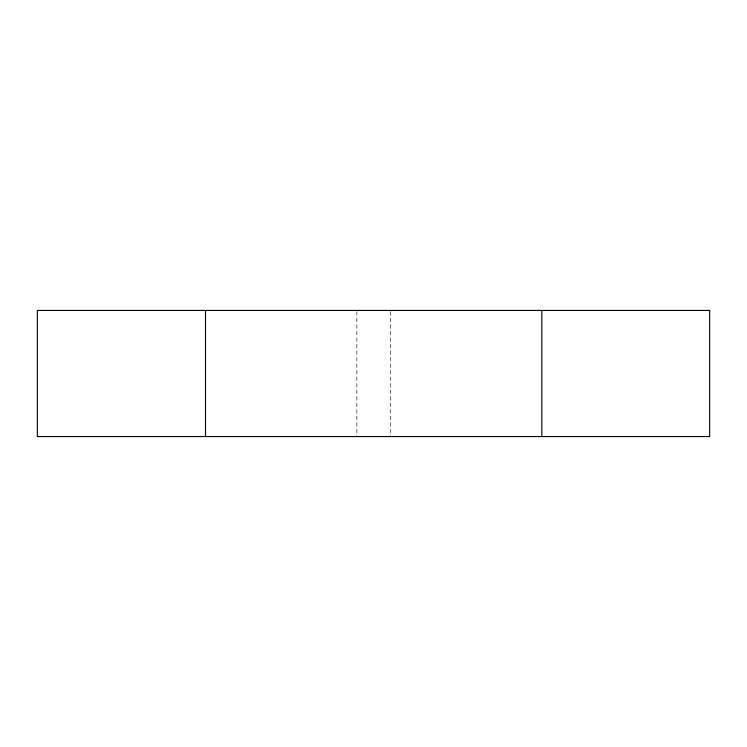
<?xml version="1.0" encoding="UTF-8"?>
<svg xmlns="http://www.w3.org/2000/svg" width="747" height="747" viewBox="0 0 747 747"><rect width="100%" height="100%" fill="white"/><g stroke="black" fill="none" stroke-linecap="round" stroke-linejoin="round"><path stroke-width="0.56" stroke-dasharray="3.73 2.8" d="M390.485 311.602L390.485 436.556M356.851 311.602L356.851 436.556"/><path stroke-width="1.12" d="M541.827 310.444L541.827 436.556M205.509 310.444L205.509 436.556M709.65 310.444L37.35 310.444L37.35 436.556L709.65 436.556L709.65 310.444"/></g></svg>
